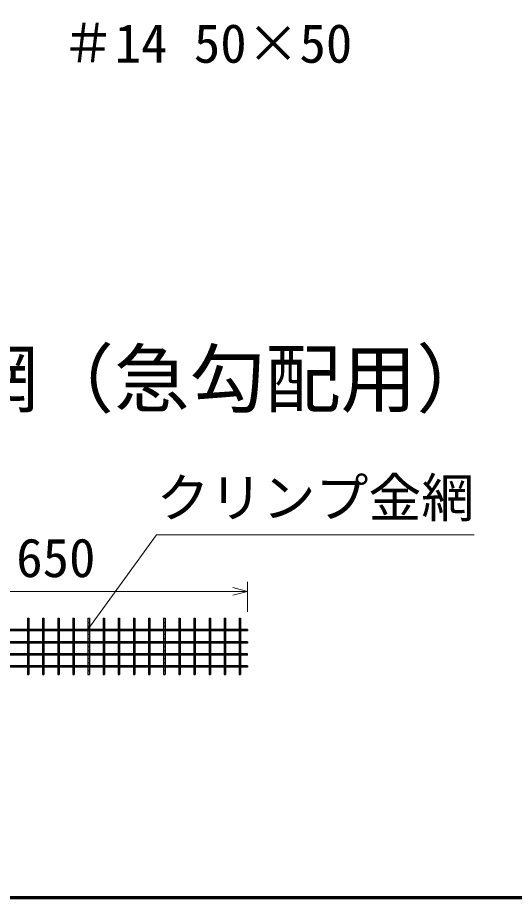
# Model space of a CAD drawing. Units: millimetres, scale not verified. Extents: x 500 to 20500, y 500 to 14350.
# Drawn here: x 7423 to 9066, y 500 to 3409 of the extents above; entities that cross this region are included whole.
import ezdxf
from ezdxf.enums import TextEntityAlignment as Align

# ---------------------------------------------------------------- set-up
doc = ezdxf.new("R2010")
doc.units = ezdxf.units.MM
doc.header["$LTSCALE"] = 50
for name, color, linetype, lineweight in [('C-STR', 6, 'Continuous', 25), ('C-STR-DIM', 1, 'Continuous', 13), ('C-STR-HTXT', 1, 'Continuous', 13), ('C-TTL', 2, 'Continuous', 70)]:
    doc.layers.add(name, color=color, linetype=linetype, lineweight=lineweight)
doc.layers.add('C-TTL-TXT', color=7, linetype='Continuous')
doc.styles.add('ＭＳ ゴシック', font='')
doc.styles.get('ＭＳ ゴシック').set_extended_font_data('MS Gothic')

msp = doc.modelspace()

# ---------------------------------------------------------------- linework, layer by layer
at = {"layer": 'C-STR'}
for p, q in [((7456.14, 1423.13), (7456.14, 1237.13)), ((7456.14, 1423.13), (7460.74, 1423.13)), ((7456.14, 1409.13), (7460.74, 1409.13)), ((7456.14, 1396.46), (7460.74, 1396.46)), ((7460.74, 1423.13), (7460.74, 1237.13)), ((7506.14, 1423.13), (7506.14, 1237.13)), ((7506.14, 1423.13), (7510.74, 1423.13)), ((7506.14, 1409.13), (7510.74, 1409.13)), ((7506.14, 1396.46), (7510.74, 1396.46)), ((7510.74, 1423.13), (7510.74, 1237.13)), ((7556.14, 1423.13), (7556.14, 1237.13)), ((7556.14, 1423.13), (7560.74, 1423.13)), ((7556.14, 1409.13), (7560.74, 1409.13)), ((7556.14, 1396.46), (7560.74, 1396.46)), ((7560.74, 1423.13), (7560.74, 1237.13)), ((7606.14, 1423.13), (7606.14, 1237.13)), ((7606.14, 1423.13), (7610.74, 1423.13)), ((7606.14, 1409.13), (7610.74, 1409.13)), ((7606.14, 1396.46), (7610.74, 1396.46)), ((7610.74, 1423.13), (7610.74, 1237.13)), ((7656.14, 1423.13), (7656.14, 1237.13)), ((7656.14, 1423.13), (7660.74, 1423.13)), ((7656.14, 1409.13), (7660.74, 1409.13)), ((7656.14, 1396.46), (7660.74, 1396.46)), ((7660.74, 1423.13), (7660.74, 1237.13)), ((7706.14, 1423.13), (7706.14, 1237.13)), ((7706.14, 1423.13), (7710.74, 1423.13)), ((7706.14, 1409.13), (7710.74, 1409.13)), ((7706.14, 1396.46), (7710.74, 1396.46)), ((7710.74, 1423.13), (7710.74, 1237.13)), ((7756.14, 1423.13), (7756.14, 1237.13)), ((7756.14, 1423.13), (7760.74, 1423.13)), ((7756.14, 1409.13), (7760.74, 1409.13)), ((7756.14, 1396.46), (7760.74, 1396.46)), ((7760.74, 1423.13), (7760.74, 1237.13)), ((7806.14, 1423.13), (7806.14, 1237.13)), ((7806.14, 1423.13), (7810.74, 1423.13)), ((7806.14, 1409.13), (7810.74, 1409.13)), ((7806.14, 1396.46), (7810.74, 1396.46)), ((7810.74, 1423.13), (7810.74, 1237.13)), ((7856.14, 1423.13), (7856.14, 1237.13)), ((7856.14, 1423.13), (7860.74, 1423.13)), ((7860.74, 1409.13), (7856.14, 1409.13)), ((7856.14, 1396.46), (7860.74, 1396.46)), ((7860.74, 1423.13), (7860.74, 1237.13)), ((7906.14, 1423.13), (7906.14, 1237.13)), ((7906.14, 1423.13), (7910.74, 1423.13)), ((7906.14, 1409.13), (7910.74, 1409.13)), ((7906.14, 1396.46), (7910.74, 1396.46)), ((7910.74, 1423.13), (7910.74, 1237.13)), ((7956.14, 1423.13), (7956.14, 1237.13)), ((7956.14, 1423.13), (7960.74, 1423.13)), ((7956.14, 1409.13), (7960.74, 1409.13)), ((7956.14, 1396.46), (7960.74, 1396.46)), ((7956.14, 1396.46), (7960.74, 1396.46)), ((7960.74, 1423.13), (7960.74, 1237.13)), ((8006.14, 1423.13), (8006.14, 1237.13)), ((8006.14, 1423.13), (8010.74, 1423.13)), ((8006.14, 1409.13), (8010.74, 1409.13)), ((8006.14, 1396.46), (8010.74, 1396.46)), ((8010.74, 1423.13), (8010.74, 1237.13)), ((8056.14, 1423.13), (8056.14, 1237.13)), ((8056.14, 1423.13), (8060.74, 1423.13)), ((8060.74, 1409.13), (8056.14, 1409.13)), ((8056.14, 1396.46), (8060.74, 1396.46)), ((8060.74, 1423.13), (8060.74, 1237.13)), ((8106.14, 1423.13), (8106.14, 1237.13)), ((8106.14, 1423.13), (8110.74, 1423.13)), ((8106.14, 1409.13), (8110.74, 1409.13)), ((8106.14, 1396.46), (8110.74, 1396.46)), ((8110.74, 1423.13), (8110.74, 1237.13)), ((8156.14, 1423.13), (8156.14, 1237.13)), ((8156.14, 1423.13), (8160.74, 1423.13)), ((8156.14, 1409.13), (8160.74, 1409.13)), ((8156.14, 1396.46), (8160.74, 1396.46)), ((8160.74, 1423.13), (8160.74, 1237.13)), ((8183.44, 1385.43), (6883.44, 1385.43)), ((8183.44, 1380.83), (6883.44, 1380.83)), ((7431.77, 1385.43), (7431.77, 1380.83)), ((7445.1, 1385.43), (7445.1, 1380.83)), ((7456.14, 1369.8), (7460.74, 1369.8)), ((7468.44, 1385.43), (7468.44, 1380.83)), ((7481.77, 1385.43), (7481.77, 1380.83)), ((7495.1, 1385.43), (7495.1, 1380.83)), ((7506.14, 1369.8), (7510.74, 1369.8)), ((7518.44, 1385.43), (7518.44, 1380.83)), ((7531.77, 1385.43), (7531.77, 1380.83)), ((7545.1, 1385.43), (7545.1, 1380.83)), ((7556.14, 1369.8), (7560.74, 1369.8)), ((7568.44, 1385.43), (7568.44, 1380.83)), ((7581.77, 1385.43), (7581.77, 1380.83)), ((7595.1, 1385.43), (7595.1, 1380.83)), ((7606.14, 1369.8), (7610.74, 1369.8)), ((7618.44, 1385.43), (7618.44, 1380.83)), ((7631.77, 1385.43), (7631.77, 1380.83)), ((7645.1, 1385.43), (7645.1, 1380.83)), ((7656.14, 1369.8), (7660.74, 1369.8)), ((7668.44, 1385.43), (7668.44, 1380.83)), ((7681.77, 1385.43), (7681.77, 1380.83)), ((7695.1, 1385.43), (7695.1, 1380.83)), ((7706.14, 1369.8), (7710.74, 1369.8)), ((7718.44, 1385.43), (7718.44, 1380.83)), ((7731.77, 1385.43), (7731.77, 1380.83)), ((7745.1, 1385.43), (7745.1, 1380.83)), ((7756.14, 1369.8), (7760.74, 1369.8)), ((7768.44, 1385.43), (7768.44, 1380.83)), ((7781.77, 1385.43), (7781.77, 1380.83)), ((7795.1, 1385.43), (7795.1, 1380.83)), ((7806.14, 1369.8), (7810.74, 1369.8)), ((7818.44, 1385.43), (7818.44, 1380.83)), ((7831.77, 1385.43), (7831.77, 1380.83)), ((7845.1, 1385.43), (7845.1, 1380.83)), ((7856.14, 1369.8), (7860.74, 1369.8)), ((7868.44, 1385.43), (7868.44, 1380.83)), ((7881.77, 1385.43), (7881.77, 1380.83)), ((7895.1, 1385.43), (7895.1, 1380.83)), ((7906.14, 1369.8), (7910.74, 1369.8)), ((7918.44, 1385.43), (7918.44, 1380.83)), ((7931.77, 1385.43), (7931.77, 1380.83)), ((7945.1, 1385.43), (7945.1, 1380.83)), ((7956.14, 1369.8), (7960.74, 1369.8)), ((7956.14, 1369.8), (7960.74, 1369.8)), ((7968.44, 1385.43), (7968.44, 1380.83)), ((7981.77, 1385.43), (7981.77, 1380.83)), ((7995.1, 1385.43), (7995.1, 1380.83)), ((8006.14, 1369.8), (8010.74, 1369.8)), ((8018.44, 1385.43), (8018.44, 1380.83)), ((8031.77, 1385.43), (8031.77, 1380.83)), ((8045.1, 1385.43), (8045.1, 1380.83)), ((8056.14, 1369.8), (8060.74, 1369.8)), ((8068.44, 1385.43), (8068.44, 1380.83)), ((8081.77, 1385.43), (8081.77, 1380.83)), ((8095.1, 1385.43), (8095.1, 1380.83)), ((8106.14, 1369.8), (8110.74, 1369.8)), ((8118.44, 1385.43), (8118.44, 1380.83)), ((8131.77, 1385.43), (8131.77, 1380.83)), ((8145.1, 1385.43), (8145.1, 1380.83)), ((8156.14, 1369.8), (8160.74, 1369.8)), ((8171.78, 1385.43), (8171.78, 1380.83)), ((8183.44, 1385.43), (8183.44, 1380.83)), ((8183.44, 1345.43), (6883.44, 1345.43)), ((8183.44, 1340.83), (6883.44, 1340.83)), ((7431.77, 1345.43), (7431.77, 1340.83)), ((7445.1, 1345.43), (7445.1, 1340.83)), ((7456.14, 1356.47), (7460.74, 1356.47)), ((7468.44, 1345.43), (7468.44, 1340.83)), ((7481.77, 1345.43), (7481.77, 1340.83)), ((7495.1, 1345.43), (7495.1, 1340.83)), ((7506.14, 1356.47), (7510.74, 1356.47)), ((7518.44, 1345.43), (7518.44, 1340.83)), ((7531.77, 1345.43), (7531.77, 1340.83)), ((7545.1, 1345.43), (7545.1, 1340.83)), ((7556.14, 1356.47), (7560.74, 1356.47)), ((7568.44, 1345.43), (7568.44, 1340.83)), ((7581.77, 1345.43), (7581.77, 1340.83)), ((7595.1, 1345.43), (7595.1, 1340.83)), ((7606.14, 1356.47), (7610.74, 1356.47)), ((7618.44, 1345.43), (7618.44, 1340.83)), ((7631.77, 1345.43), (7631.77, 1340.83)), ((7645.1, 1345.43), (7645.1, 1340.83)), ((7656.14, 1356.47), (7660.74, 1356.47)), ((7668.44, 1345.43), (7668.44, 1340.83)), ((7681.77, 1345.43), (7681.77, 1340.83)), ((7695.1, 1345.43), (7695.1, 1340.83)), ((7706.14, 1356.47), (7710.74, 1356.47)), ((7718.44, 1345.43), (7718.44, 1340.83)), ((7731.77, 1345.43), (7731.77, 1340.83)), ((7745.1, 1345.43), (7745.1, 1340.83)), ((7756.14, 1356.47), (7760.74, 1356.47)), ((7768.44, 1345.43), (7768.44, 1340.83)), ((7781.77, 1345.43), (7781.77, 1340.83)), ((7795.1, 1345.43), (7795.1, 1340.83)), ((7806.14, 1356.47), (7810.74, 1356.47)), ((7818.44, 1345.43), (7818.44, 1340.83)), ((7831.77, 1345.43), (7831.77, 1340.83)), ((7845.1, 1345.43), (7845.1, 1340.83)), ((7856.14, 1356.47), (7860.74, 1356.47)), ((7868.44, 1345.43), (7868.44, 1340.83)), ((7881.77, 1345.43), (7881.77, 1340.83)), ((7895.1, 1345.43), (7895.1, 1340.83)), ((7906.14, 1356.47), (7910.74, 1356.47)), ((7918.44, 1345.43), (7918.44, 1340.83)), ((7931.77, 1345.43), (7931.77, 1340.83)), ((7945.1, 1345.43), (7945.1, 1340.83)), ((7956.14, 1356.47), (7960.74, 1356.47)), ((7956.14, 1356.47), (7960.74, 1356.47)), ((7968.44, 1345.43), (7968.44, 1340.83)), ((7981.77, 1345.43), (7981.77, 1340.83)), ((7995.1, 1345.43), (7995.1, 1340.83)), ((8006.14, 1356.47), (8010.74, 1356.47)), ((8018.44, 1345.43), (8018.44, 1340.83)), ((8031.77, 1345.43), (8031.77, 1340.83)), ((8045.1, 1345.43), (8045.1, 1340.83)), ((8056.14, 1356.47), (8060.74, 1356.47)), ((8068.44, 1345.43), (8068.44, 1340.83)), ((8081.77, 1345.43), (8081.77, 1340.83)), ((8095.1, 1345.43), (8095.1, 1340.83)), ((8106.14, 1356.47), (8110.74, 1356.47)), ((8118.44, 1345.43), (8118.44, 1340.83)), ((8131.77, 1345.43), (8131.77, 1340.83)), ((8145.1, 1345.43), (8145.1, 1340.83)), ((8156.14, 1356.47), (8160.74, 1356.47)), ((8171.78, 1345.43), (8171.78, 1340.83)), ((8183.44, 1345.43), (8183.44, 1340.83)), ((7456.14, 1329.8), (7460.74, 1329.8)), ((7456.14, 1316.47), (7460.74, 1316.47)), ((7506.14, 1329.8), (7510.74, 1329.8)), ((7506.14, 1316.47), (7510.74, 1316.47)), ((7556.14, 1329.8), (7560.74, 1329.8)), ((7556.14, 1316.47), (7560.74, 1316.47)), ((7606.14, 1329.8), (7610.74, 1329.8)), ((7606.14, 1316.47), (7610.74, 1316.47)), ((7656.14, 1329.8), (7660.74, 1329.8)), ((7656.14, 1316.47), (7660.74, 1316.47)), ((7706.14, 1329.8), (7710.74, 1329.8)), ((7706.14, 1316.47), (7710.74, 1316.47)), ((7756.14, 1329.8), (7760.74, 1329.8)), ((7756.14, 1316.47), (7760.74, 1316.47)), ((7806.14, 1329.8), (7810.74, 1329.8)), ((7806.14, 1316.47), (7810.74, 1316.47)), ((7856.14, 1329.8), (7860.74, 1329.8)), ((7856.14, 1316.47), (7860.74, 1316.47)), ((7906.14, 1329.8), (7910.74, 1329.8)), ((7906.14, 1316.47), (7910.74, 1316.47)), ((7956.14, 1329.8), (7960.74, 1329.8)), ((7956.14, 1329.8), (7960.74, 1329.8)), ((7956.14, 1316.47), (7960.74, 1316.47)), ((7956.14, 1316.47), (7960.74, 1316.47)), ((8006.14, 1329.8), (8010.74, 1329.8)), ((8006.14, 1316.47), (8010.74, 1316.47)), ((8056.14, 1329.8), (8060.74, 1329.8)), ((8056.14, 1316.47), (8060.74, 1316.47)), ((8106.14, 1329.8), (8110.74, 1329.8)), ((8106.14, 1316.47), (8110.74, 1316.47)), ((8156.14, 1329.8), (8160.74, 1329.8)), ((8156.14, 1316.47), (8160.74, 1316.47)), ((8183.44, 1305.43), (6883.44, 1305.43)), ((8183.44, 1300.83), (6883.44, 1300.83)), ((7431.77, 1305.43), (7431.77, 1300.83)), ((7445.1, 1305.43), (7445.1, 1300.83)), ((7456.14, 1289.8), (7460.74, 1289.8)), ((7468.44, 1305.43), (7468.44, 1300.83)), ((7481.77, 1305.43), (7481.77, 1300.83)), ((7495.1, 1305.43), (7495.1, 1300.83)), ((7506.14, 1289.8), (7510.74, 1289.8)), ((7518.44, 1305.43), (7518.44, 1300.83)), ((7531.77, 1305.43), (7531.77, 1300.83)), ((7545.1, 1305.43), (7545.1, 1300.83)), ((7556.14, 1289.8), (7560.74, 1289.8)), ((7568.44, 1305.43), (7568.44, 1300.83)), ((7581.77, 1305.43), (7581.77, 1300.83)), ((7595.1, 1305.43), (7595.1, 1300.83)), ((7606.14, 1289.8), (7610.74, 1289.8)), ((7618.44, 1305.43), (7618.44, 1300.83)), ((7631.77, 1305.43), (7631.77, 1300.83)), ((7645.1, 1305.43), (7645.1, 1300.83)), ((7656.14, 1289.8), (7660.74, 1289.8)), ((7668.44, 1305.43), (7668.44, 1300.83)), ((7681.77, 1305.43), (7681.77, 1300.83)), ((7695.1, 1305.43), (7695.1, 1300.83)), ((7706.14, 1289.8), (7710.74, 1289.8)), ((7718.44, 1305.43), (7718.44, 1300.83)), ((7731.77, 1305.43), (7731.77, 1300.83)), ((7745.1, 1305.43), (7745.1, 1300.83)), ((7756.14, 1289.8), (7760.74, 1289.8)), ((7768.44, 1305.43), (7768.44, 1300.83)), ((7781.77, 1305.43), (7781.77, 1300.83)), ((7795.1, 1305.43), (7795.1, 1300.83)), ((7806.14, 1289.8), (7810.74, 1289.8)), ((7818.44, 1305.43), (7818.44, 1300.83)), ((7831.77, 1305.43), (7831.77, 1300.83)), ((7845.1, 1305.43), (7845.1, 1300.83)), ((7856.14, 1289.8), (7860.74, 1289.8)), ((7868.44, 1305.43), (7868.44, 1300.83)), ((7881.77, 1305.43), (7881.77, 1300.83)), ((7895.1, 1305.43), (7895.1, 1300.83)), ((7906.14, 1289.8), (7910.74, 1289.8)), ((7918.44, 1305.43), (7918.44, 1300.83)), ((7931.77, 1305.43), (7931.77, 1300.83)), ((7945.1, 1305.43), (7945.1, 1300.83)), ((7956.14, 1289.8), (7960.74, 1289.8)), ((7968.44, 1305.43), (7968.44, 1300.83)), ((7981.77, 1305.43), (7981.77, 1300.83)), ((7995.1, 1305.43), (7995.1, 1300.83)), ((8006.14, 1289.8), (8010.74, 1289.8)), ((8018.44, 1305.43), (8018.44, 1300.83)), ((8031.77, 1305.43), (8031.77, 1300.83)), ((8045.1, 1305.43), (8045.1, 1300.83)), ((8056.14, 1289.8), (8060.74, 1289.8)), ((8068.44, 1305.43), (8068.44, 1300.83)), ((8081.77, 1305.43), (8081.77, 1300.83)), ((8095.1, 1305.43), (8095.1, 1300.83)), ((8106.14, 1289.8), (8110.74, 1289.8)), ((8118.44, 1305.43), (8118.44, 1300.83)), ((8131.77, 1305.43), (8131.77, 1300.83)), ((8145.1, 1305.43), (8145.1, 1300.83)), ((8156.14, 1289.8), (8160.74, 1289.8)), ((8171.78, 1305.43), (8171.78, 1300.83)), ((8183.44, 1300.83), (8183.44, 1305.43)), ((8183.44, 1265.43), (6883.44, 1265.43)), ((8183.44, 1260.83), (6883.44, 1260.83)), ((7431.77, 1265.43), (7431.77, 1260.83)), ((7445.1, 1265.43), (7445.1, 1260.83)), ((7456.14, 1276.47), (7460.74, 1276.47)), ((7468.44, 1265.43), (7468.44, 1260.83)), ((7481.77, 1265.43), (7481.77, 1260.83)), ((7495.1, 1265.43), (7495.1, 1260.83)), ((7506.14, 1276.47), (7510.74, 1276.47)), ((7518.44, 1265.43), (7518.44, 1260.83)), ((7531.77, 1265.43), (7531.77, 1260.83)), ((7545.1, 1265.43), (7545.1, 1260.83)), ((7556.14, 1276.47), (7560.74, 1276.47)), ((7568.44, 1265.43), (7568.44, 1260.83)), ((7581.77, 1265.43), (7581.77, 1260.83)), ((7595.1, 1265.43), (7595.1, 1260.83)), ((7606.14, 1276.47), (7610.74, 1276.47)), ((7618.44, 1265.43), (7618.44, 1260.83)), ((7631.77, 1265.43), (7631.77, 1260.83)), ((7645.1, 1265.43), (7645.1, 1260.83)), ((7656.14, 1276.47), (7660.74, 1276.47)), ((7668.44, 1265.43), (7668.44, 1260.83)), ((7681.77, 1265.43), (7681.77, 1260.83)), ((7695.1, 1265.43), (7695.1, 1260.83)), ((7706.14, 1276.47), (7710.74, 1276.47)), ((7718.44, 1265.43), (7718.44, 1260.83)), ((7731.77, 1265.43), (7731.77, 1260.83)), ((7745.1, 1265.43), (7745.1, 1260.83)), ((7756.14, 1276.47), (7760.74, 1276.47)), ((7768.44, 1265.43), (7768.44, 1260.83)), ((7781.77, 1265.43), (7781.77, 1260.83)), ((7795.1, 1265.43), (7795.1, 1260.83)), ((7806.14, 1276.47), (7810.74, 1276.47)), ((7818.44, 1265.43), (7818.44, 1260.83)), ((7831.77, 1265.43), (7831.77, 1260.83)), ((7845.1, 1265.43), (7845.1, 1260.83)), ((7856.14, 1276.47), (7860.74, 1276.47)), ((7868.44, 1265.43), (7868.44, 1260.83)), ((7881.77, 1265.43), (7881.77, 1260.83)), ((7895.1, 1265.43), (7895.1, 1260.83)), ((7906.14, 1276.47), (7910.74, 1276.47)), ((7918.44, 1265.43), (7918.44, 1260.83)), ((7931.77, 1265.43), (7931.77, 1260.83)), ((7945.1, 1265.43), (7945.1, 1260.83)), ((7956.14, 1276.47), (7960.74, 1276.47)), ((7968.44, 1265.43), (7968.44, 1260.83)), ((7981.77, 1265.43), (7981.77, 1260.83)), ((7995.1, 1265.43), (7995.1, 1260.83)), ((8006.14, 1276.47), (8010.74, 1276.47)), ((8018.44, 1265.43), (8018.44, 1260.83)), ((8031.77, 1265.43), (8031.77, 1260.83)), ((8045.1, 1265.43), (8045.1, 1260.83)), ((8056.14, 1276.47), (8060.74, 1276.47)), ((8068.44, 1265.43), (8068.44, 1260.83)), ((8081.77, 1265.43), (8081.77, 1260.83)), ((8095.1, 1265.43), (8095.1, 1260.83)), ((8106.14, 1276.47), (8110.74, 1276.47)), ((8118.44, 1265.43), (8118.44, 1260.83)), ((8131.77, 1265.43), (8131.77, 1260.83)), ((8145.1, 1265.43), (8145.1, 1260.83)), ((8156.14, 1276.47), (8160.74, 1276.47)), ((8171.78, 1265.43), (8171.78, 1260.83)), ((8183.38, 1260.85), (8183.37, 1260.83)), ((8183.37, 1260.83), (8183.5, 1260.83)), ((8183.5, 1260.83), (8183.37, 1260.83)), ((8183.37, 1260.83), (8183.38, 1260.82)), ((8183.39, 1260.88), (8183.38, 1260.86)), ((8183.38, 1260.86), (8183.5, 1260.83)), ((8183.5, 1260.83), (8183.38, 1260.86)), ((8183.38, 1260.86), (8183.38, 1260.85)), ((8183.38, 1260.85), (8183.5, 1260.83)), ((8183.5, 1260.83), (8183.38, 1260.85)), ((8183.38, 1260.82), (8183.5, 1260.83)), ((8183.5, 1260.83), (8183.38, 1260.82)), ((8183.38, 1260.8), (8183.5, 1260.83)), ((8183.5, 1260.83), (8183.38, 1260.8)), ((8183.38, 1260.82), (8183.38, 1260.8)), ((8183.38, 1260.8), (8183.39, 1260.79)), ((8183.41, 1260.89), (8183.39, 1260.88)), ((8183.39, 1260.88), (8183.5, 1260.83)), ((8183.5, 1260.83), (8183.39, 1260.88)), ((8183.39, 1260.79), (8183.5, 1260.83)), ((8183.5, 1260.83), (8183.39, 1260.79)), ((8183.39, 1260.79), (8183.41, 1260.78)), ((8183.42, 1260.89), (8183.41, 1260.89)), ((8183.41, 1260.89), (8183.5, 1260.83)), ((8183.5, 1260.83), (8183.41, 1260.89)), ((8183.41, 1260.78), (8183.5, 1260.83)), ((8183.5, 1260.83), (8183.41, 1260.78)), ((8183.41, 1260.78), (8183.42, 1260.77)), ((8183.44, 1260.89), (8183.42, 1260.89)), ((8183.42, 1260.89), (8183.5, 1260.83)), ((8183.5, 1260.83), (8183.42, 1260.89)), ((8183.42, 1260.77), (8183.5, 1260.83)), ((8183.5, 1260.83), (8183.42, 1260.77)), ((8183.42, 1260.77), (8183.44, 1260.77)), ((8183.44, 1265.43), (8183.44, 1260.83)), ((8183.45, 1260.89), (8183.44, 1260.89)), ((8183.44, 1260.89), (8183.5, 1260.83)), ((8183.5, 1260.83), (8183.44, 1260.89)), ((8183.44, 1260.77), (8183.5, 1260.83)), ((8183.5, 1260.83), (8183.44, 1260.77)), ((8183.44, 1260.77), (8183.45, 1260.77)), ((8183.47, 1260.89), (8183.45, 1260.89)), ((8183.45, 1260.89), (8183.5, 1260.83)), ((8183.5, 1260.83), (8183.45, 1260.89)), ((8183.45, 1260.77), (8183.5, 1260.83)), ((8183.5, 1260.83), (8183.45, 1260.77)), ((8183.45, 1260.77), (8183.47, 1260.78)), ((8183.48, 1260.88), (8183.47, 1260.89)), ((8183.47, 1260.89), (8183.5, 1260.83)), ((8183.5, 1260.83), (8183.47, 1260.89)), ((8183.47, 1260.78), (8183.5, 1260.83)), ((8183.5, 1260.83), (8183.47, 1260.78)), ((8183.47, 1260.78), (8183.48, 1260.79)), ((8183.49, 1260.86), (8183.48, 1260.88)), ((8183.48, 1260.88), (8183.5, 1260.83)), ((8183.5, 1260.83), (8183.48, 1260.88)), ((8183.48, 1260.79), (8183.5, 1260.83)), ((8183.5, 1260.83), (8183.48, 1260.79)), ((8183.48, 1260.79), (8183.49, 1260.8)), ((8183.5, 1260.85), (8183.49, 1260.86)), ((8183.49, 1260.86), (8183.5, 1260.83)), ((8183.5, 1260.83), (8183.49, 1260.86)), ((8183.49, 1260.8), (8183.5, 1260.83)), ((8183.5, 1260.83), (8183.49, 1260.8)), ((8183.49, 1260.8), (8183.5, 1260.82)), ((8183.5, 1260.83), (8183.5, 1260.85)), ((8183.5, 1260.82), (8183.5, 1260.83)), ((7456.14, 1249.8), (7460.74, 1249.8)), ((7456.14, 1237.13), (7460.74, 1237.13)), ((7456.14, 1237.13), (7460.74, 1237.13)), ((7506.14, 1249.8), (7510.74, 1249.8)), ((7506.14, 1237.13), (7510.74, 1237.13)), ((7506.14, 1237.13), (7510.74, 1237.13)), ((7556.14, 1249.8), (7560.74, 1249.8)), ((7556.14, 1237.13), (7560.74, 1237.13)), ((7556.14, 1237.13), (7560.74, 1237.13)), ((7606.14, 1249.8), (7610.74, 1249.8)), ((7606.14, 1237.13), (7610.74, 1237.13)), ((7606.14, 1237.13), (7610.74, 1237.13)), ((7656.14, 1249.8), (7660.74, 1249.8)), ((7656.14, 1237.13), (7660.74, 1237.13)), ((7656.14, 1237.13), (7660.74, 1237.13)), ((7706.14, 1249.8), (7710.74, 1249.8)), ((7710.74, 1237.13), (7706.14, 1237.13)), ((7706.14, 1237.13), (7710.74, 1237.13)), ((7756.14, 1249.8), (7760.74, 1249.8)), ((7756.14, 1237.13), (7760.74, 1237.13)), ((7756.14, 1237.13), (7760.74, 1237.13)), ((7806.14, 1249.8), (7810.74, 1249.8)), ((7806.14, 1237.13), (7810.74, 1237.13)), ((7806.14, 1237.13), (7810.74, 1237.13)), ((7856.14, 1249.8), (7860.74, 1249.8)), ((7856.14, 1237.13), (7860.74, 1237.13)), ((7856.14, 1237.13), (7860.74, 1237.13)), ((7906.14, 1249.8), (7910.74, 1249.8)), ((7906.14, 1237.13), (7910.74, 1237.13)), ((7906.14, 1237.13), (7910.74, 1237.13)), ((7956.14, 1249.8), (7960.74, 1249.8)), ((7956.14, 1237.13), (7960.74, 1237.13)), ((7956.14, 1237.13), (7960.74, 1237.13)), ((8006.14, 1249.8), (8010.74, 1249.8)), ((8006.14, 1237.13), (8010.74, 1237.13)), ((8006.14, 1237.13), (8010.74, 1237.13)), ((8056.14, 1249.8), (8060.74, 1249.8)), ((8056.14, 1237.13), (8060.74, 1237.13)), ((8056.14, 1237.13), (8060.74, 1237.13)), ((8106.14, 1249.8), (8110.74, 1249.8)), ((8106.14, 1237.13), (8110.74, 1237.13)), ((8106.14, 1237.13), (8110.74, 1237.13)), ((8156.14, 1249.8), (8160.74, 1249.8)), ((8160.74, 1237.13), (8156.14, 1237.13)), ((8156.14, 1237.13), (8160.74, 1237.13))]:
    msp.add_line(p, q, dxfattribs=at)
msp.add_circle((8183.44, 1260.83), 0.063, dxfattribs=at)
at = {"layer": 'C-STR-DIM'}
for p, q in [((8183.44, 1543.73), (8183.44, 1444.13)), ((8183.44, 1511.7), (8135.14, 1524.64)), ((6883.44, 1511.7), (8183.44, 1511.7)), ((8183.44, 1511.7), (8135.14, 1498.75))]:
    msp.add_line(p, q, dxfattribs=at)
at = {"layer": 'C-STR-HTXT'}
for p, q in [((7656.14, 1385.43), (7883, 1698.82)), ((7883, 1698.82), (8933, 1698.82))]:
    msp.add_line(p, q, dxfattribs=at)
at = {"layer": 'C-TTL'}
msp.add_lwpolyline([(500, 500), (20500, 500), (20500, 14350), (500, 14350)], close=True, dxfattribs=at)

# ---------------------------------------------------------------- texts
at = {"layer": 'C-STR-DIM', "color": 7, "style": 'ＭＳ ゴシック'}
msp.add_text('650', height=128.3, dxfattribs=at).set_placement((7418.93, 1520.37), align=Align.BOTTOM_LEFT)
at = {"layer": 'C-STR-HTXT', "color": 7, "style": 'ＭＳ ゴシック'}
for s, p in [('＃14 50×50', (7569.22, 3220.97)), ('クリンプ金網', (7883, 1718.82))]:
    msp.add_text(s, height=128.3, dxfattribs=at).set_placement(p, align=Align.BOTTOM_LEFT)
at = {"layer": 'C-TTL-TXT', "style": 'ＭＳ ゴシック'}
msp.add_text('補助金網（急勾配用）', height=183.3, dxfattribs=at).set_placement((6491.55, 2214.85), align=Align.MIDDLE_LEFT)

doc.saveas('drawing.dxf')
